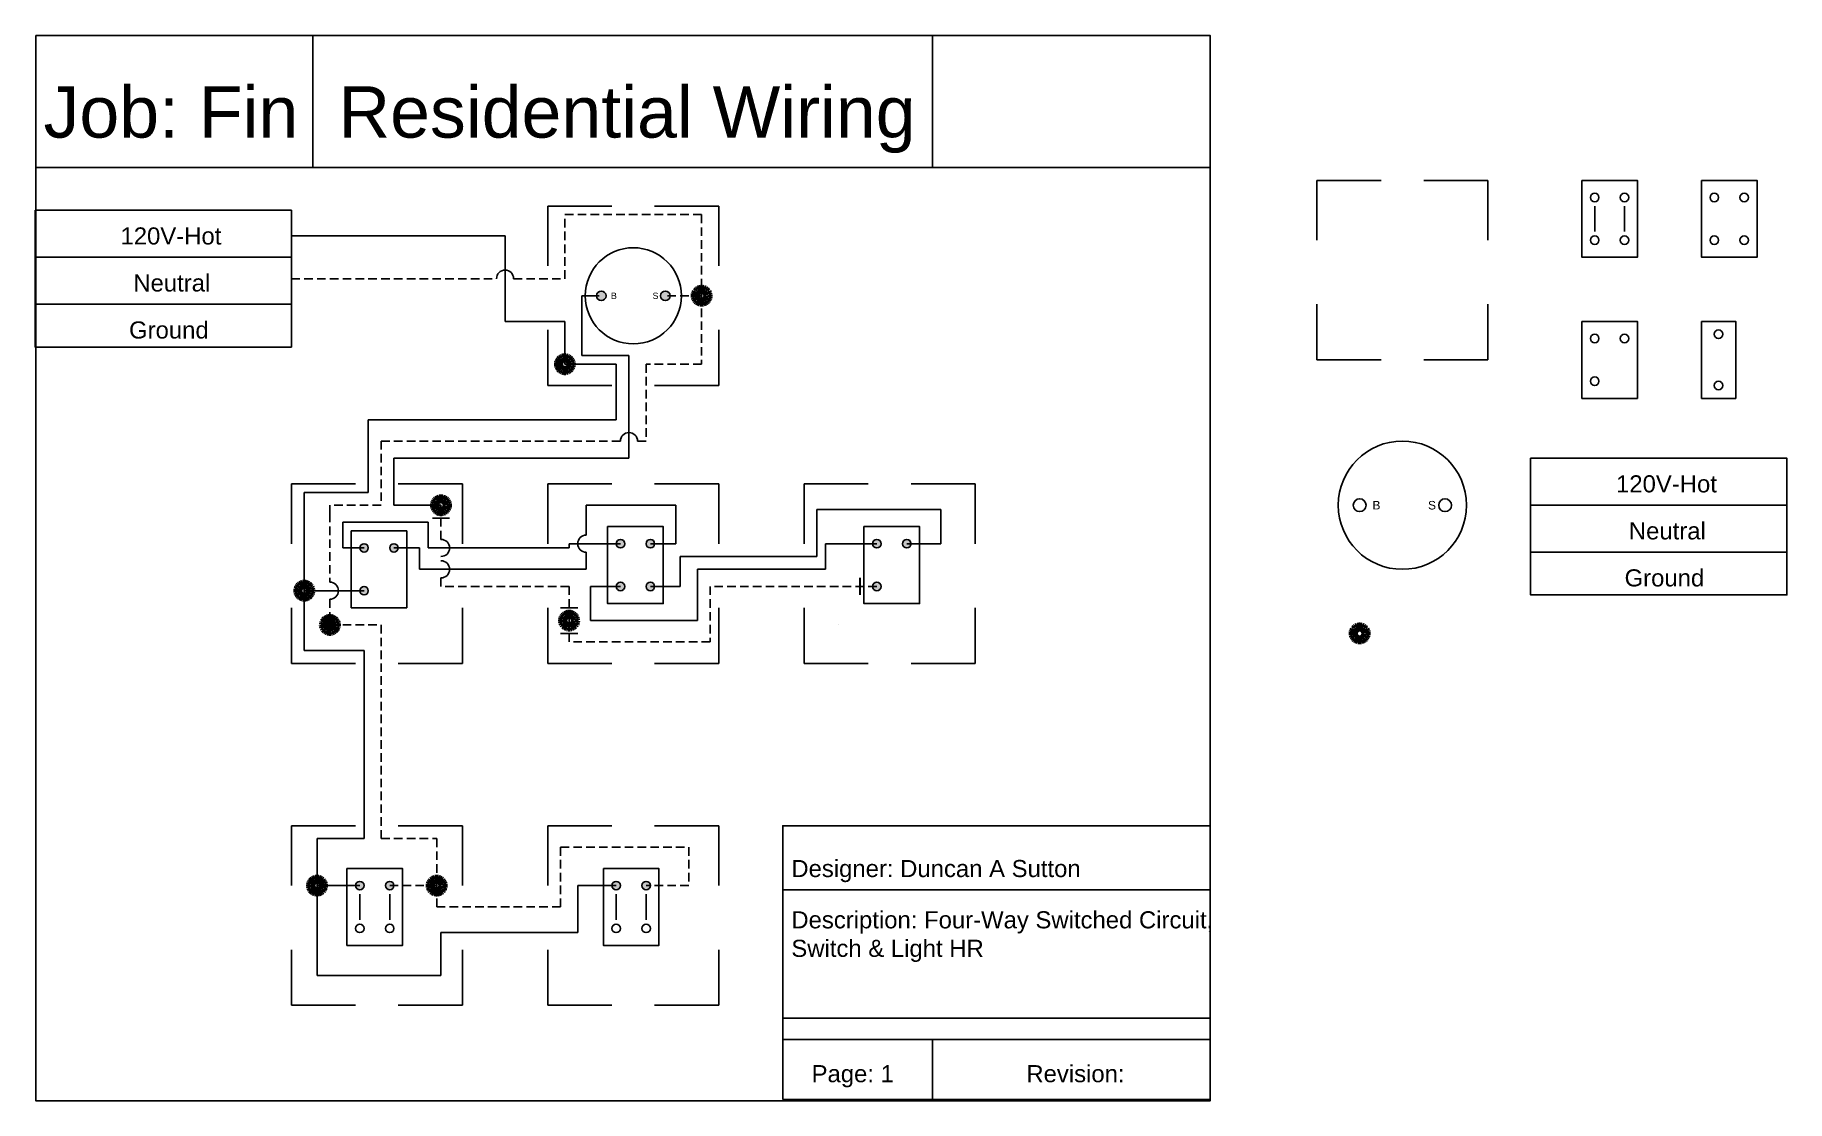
# Model space of a CAD drawing. Header units: inches. Extents: x 12 to 218, y 0 to 125.
import ezdxf

# ---------------------------------------------------------------- set-up
doc = ezdxf.new("R2010")
doc.units = ezdxf.units.IN
doc.header["$MEASUREMENT"] = 0
doc.linetypes.add('ACAD_ISO02W100', pattern=[15, 12, -3])
doc.linetypes.add('DASHEDX2', pattern=[1.5, 1, -0.5])
doc.styles.get("Standard").update_dxf_attribs({"font": 'arial.ttf'})

# ---------------------------------------------------------------- blocks, each defined once
blk = doc.blocks.new('Box')
for p, q in [((0, 0), (0, -7)), ((0, 0), (7.5, 0)), ((20, 0), (12.5, 0)), ((20, 0), (20, -7)), ((0, -21), (0, -14.5)), ((20, -21), (20, -14.5)), ((0, -21), (7.5, -21)), ((20, -21), (12.5, -21))]:
    blk.add_line(p, q)
blk = doc.blocks.new('DUP')
for p, q in [((1.5, -3), (1.5, -6)), ((5, -3), (5, -6)), ((1.5, -6), (1.5, -6))]:
    blk.add_line(p, q)
blk.add_lwpolyline([(0, 0), (6.5, 0), (6.5, -9), (0, -9)], close=True)
for centre in [(1.5, -2), (5, -2), (1.5, -7), (5, -7)]:
    blk.add_circle(centre, 0.5)
blk = doc.blocks.new('Four-Way')
blk.add_lwpolyline([(0, 0), (6.5, 0), (6.5, -9), (0, -9)], close=True)
for centre in [(1.5, -2), (5, -2), (1.5, -7), (5, -7)]:
    blk.add_circle(centre, 0.5)
blk = doc.blocks.new('Three-Way')
blk.add_lwpolyline([(0, 0), (6.5, 0), (6.5, -9), (0, -9)], close=True)
for centre in [(1.5, -2), (5, -2), (1.5, -7)]:
    blk.add_circle(centre, 0.5)
blk = doc.blocks.new('Switch')
blk.add_lwpolyline([(0, 0), (4, 0), (4, -9), (0, -9)], close=True)
for centre in [(2, -1.5), (2, -7.5)]:
    blk.add_circle(centre, 0.5)
blk = doc.blocks.new('Lamp')
for centre, radius in [((9.5, -7.5), 7.5), ((4.5, -7.5), 0.75), ((14.5, -7.5), 0.75)]:
    blk.add_circle(centre, radius)
at = {"char_height": 1, "attachment_point": 1}
for s, insert in [('B', (6, -7)), ('S', (12.5, -7))]:
    blk.add_mtext_dynamic_manual_height_columns(s, width=2, gutter_width=1, heights=[0], dxfattribs=dict(at, insert=insert))
blk = doc.blocks.new('1P-SRV')
for p, q in [((0, -5.5), (30, -5.5)), ((0, -11), (30, -11))]:
    blk.add_line(p, q)
blk.add_lwpolyline([(0, 0), (30, 0), (30, -16), (0, -16)], close=True)
at = {"char_height": 2, "attachment_point": 1}
for s, insert in [('120V-Hot', (10, -2)), ('Neutral', (11.5, -7.5)), ('Ground', (11, -13))]:
    blk.add_mtext_dynamic_manual_height_columns(s, width=30, gutter_width=1, heights=[0], dxfattribs=dict(at, insert=insert))
blk = doc.blocks.new('Nut')
at = {"linetype": 'ACAD_ISO02W100', "lineweight": 211}
blk.add_circle((-6.5, 5), 1, dxfattribs=at)
at = {"lineweight": 106}
blk.add_circle((-6.5, 5), 0.5, dxfattribs=at)

msp = doc.modelspace()

# ---------------------------------------------------------------- hatches: boundary and pattern name
at = {"true_color": 0x000000}
h = msp.add_hatch(color=18, dxfattribs=at)
h.dxf.hatch_style = 1
h.paths.add_polyline_path([(75, 86.5, 1), (74, 86.5, 1)])
h.paths.add_polyline_path([(79.31, 94.5, 1), (78.19, 94.5, 1)])
h.paths.add_polyline_path([(44.5, 60, 1), (43.5, 60, 1)])
h.paths.add_polyline_path([(75.5, 56.5, 1), (74.5, 56.5, 1)])
h.paths.add_polyline_path([(111.5, 60.5, 1), (110.5, 60.5, 1)])
h.paths.add_polyline_path([(60.5, 70, 1), (59.5, 70, 1)])
h.paths.add_polyline_path([(46, 25.5, 1), (45, 25.5, 1)])
h.paths.add_polyline_path([(51, 25.5, 1), (50, 25.5, 1)])
h.paths.add_polyline_path([(81, 25.5, 1), (80, 25.5, 1)])
h = msp.add_hatch(color=256)
h.dxf.hatch_style = 1
h.paths.add_polyline_path([(86.81, 94.5, 1), (85.69, 94.5, 1)])
h.paths.add_polyline_path([(91, 94.5, 1), (90, 94.5, 1)])
h = msp.add_hatch(color=18, dxfattribs=at)
h.dxf.hatch_style = 1
h.paths.add_polyline_path([(51.5, 65, 1), (50.5, 65, 1)])
h.paths.add_polyline_path([(51.5, 60, 1), (50.5, 60, 1)])
h.paths.add_polyline_path([(81.5, 65.5, 1), (80.5, 65.5, 1)])
h.paths.add_polyline_path([(81.5, 60.5, 1), (80.5, 60.5, 1)])
h.paths.add_polyline_path([(111.5, 65.5, 1), (110.5, 65.5, 1)])
h = msp.add_hatch(color=1)
h.dxf.hatch_style = 1
h.paths.add_polyline_path([(55, 65, 1), (54, 65, 1)])
h.paths.add_polyline_path([(85, 65.5, 1), (84, 65.5, 1)])
h.paths.add_polyline_path([(85, 60.5, 1), (84, 60.5, 1)])
h.paths.add_polyline_path([(115, 65.5, 1), (114, 65.5, 1)])
h = msp.add_hatch(color=256)
h.dxf.hatch_style = 1
h.paths.add_polyline_path([(47.5, 56, 1), (46.5, 56, 1)])
h = msp.add_hatch(color=256)
h.dxf.hatch_style = 1
h.paths.add_polyline_path([(54.5, 25.5, 1), (53.5, 25.5, 1)])
h.paths.add_polyline_path([(60, 25.5, 1), (59, 25.5, 1)])
h.paths.add_polyline_path([(84.5, 25.5, 1), (83.5, 25.5, 1)])

# ---------------------------------------------------------------- linework, layer by layer
for p, q in [((45, 125), (45, 109.5)), ((117.5, 125), (117.5, 109.5)), ((12.5, 109.5), (150, 109.5)), ((100, 25), (150, 25)), ((100, 10), (150, 10)), ((100, 7.5), (150, 7.5)), ((117.5, 7.5), (117.5, 0.5))]:
    msp.add_line(p, q)
at = {"linetype": 'DASHEDX2'}
for p, q in [((74.5, 96.5), (74.5, 104)), ((74.5, 104), (90.5, 104)), ((90.5, 104), (90.5, 94.5)), ((42.5, 96.5), (66, 96.5)), ((68.5, 96.5), (74.5, 96.5)), ((90.5, 94.5), (86.5, 94.5)), ((90.5, 94.5), (90.5, 86.5)), ((90.5, 86.5), (84, 86.5)), ((84, 86.5), (84, 77.5)), ((81, 77.5), (53, 77.5)), ((53, 77.5), (53, 70)), ((84, 77.5), (83, 77.5)), ((53, 70), (47, 70)), ((47, 70), (47, 69)), ((60, 70), (60, 66)), ((47, 69), (47, 61)), ((60, 61.5), (60, 60.5)), ((75, 60.5), (60, 60.5)), ((75, 56.5), (75, 60.5)), ((111, 60.5), (91.5, 60.5)), ((91.5, 60.5), (91.5, 54)), ((47, 59), (47, 56)), ((47, 56), (53, 56)), ((53, 56), (53, 31)), ((75, 54), (75, 56.5)), ((91.5, 54), (75, 54)), ((53, 31), (59.5, 31)), ((59.5, 31), (59.5, 25.5)), ((74, 23), (74, 30)), ((74, 30), (89, 30)), ((89, 30), (89, 25.5)), ((59.5, 25.5), (54, 25.5)), ((59.5, 25.5), (59.5, 23)), ((89, 25.5), (84, 25.5)), ((59.5, 23), (74, 23))]:
    msp.add_line(p, q, dxfattribs=at)
at = {"color": 18, "true_color": 0x000000}
for p, q in [((42.5, 101.5), (67.5, 101.5)), ((67.5, 101.5), (67.5, 91.5)), ((67.5, 91.5), (74.5, 91.5)), ((74.5, 91.5), (74.5, 86.5)), ((74.5, 86.5), (80.5, 86.5)), ((80.5, 86.5), (80.5, 80)), ((80.5, 80), (51.5, 80)), ((51.5, 80), (51.5, 71.5)), ((51.5, 71.5), (44, 71.5)), ((44, 71.5), (44, 60)), ((48.5, 65), (48.5, 68)), ((48.5, 68), (58.5, 68)), ((58.5, 68), (58.5, 65)), ((59, 68.5), (60.5, 68.5)), ((60.5, 68.5), (61, 68.5)), ((51, 65), (48.5, 65)), ((58.5, 65), (75, 65)), ((75, 65), (75, 65.5)), ((75, 65.5), (81, 65.5)), ((105, 62.5), (105, 65.5)), ((105, 65.5), (111, 65.5)), ((90, 56.5), (90, 62.5)), ((90, 62.5), (105, 62.5)), ((44, 60), (51, 60)), ((44, 60), (44, 53)), ((81, 60.5), (77.5, 60.5)), ((77.5, 60.5), (77.5, 56.5)), ((74, 58), (76, 58)), ((77.5, 56.5), (90, 56.5)), ((106.5, 56), (106.5, 56)), ((74, 55), (76, 55)), ((44, 53), (51, 53)), ((51, 53), (51, 31)), ((51, 31), (45.5, 31)), ((45.5, 31), (45.5, 25.5)), ((45.5, 25.5), (50.5, 25.5)), ((45.5, 25.5), (45.5, 15)), ((76, 20), (76, 25.5)), ((76, 25.5), (80.5, 25.5)), ((60, 15), (60, 20)), ((60, 20), (76, 20)), ((45.5, 15), (60, 15))]:
    msp.add_line(p, q, dxfattribs=at)
at = {"color": 1}
for p, q in [((76.5, 87.5), (76.5, 94.5)), ((76.5, 94.5), (78.5, 94.5)), ((82, 87.5), (76.5, 87.5)), ((82, 75.5), (82, 87.5)), ((54.5, 70), (54.5, 75.5)), ((54.5, 75.5), (82, 75.5)), ((60, 70), (54.5, 70)), ((77, 66.5), (77, 70)), ((77, 70), (87.5, 70)), ((87.5, 70), (87.5, 65.5)), ((104, 64), (104, 69.5)), ((104, 69.5), (118.5, 69.5)), ((118.5, 69.5), (118.5, 65.5)), ((54.5, 65), (57.5, 65)), ((57.5, 65), (57.5, 62.5)), ((77, 62.5), (77, 64.5)), ((87.5, 65.5), (84.5, 65.5)), ((88, 60.5), (88, 64)), ((88, 64), (104, 64)), ((118.5, 65.5), (114.5, 65.5)), ((57.5, 62.5), (77, 62.5)), ((84.5, 60.5), (88, 60.5))]:
    msp.add_line(p, q, dxfattribs=at)
at = {"color": 18, "lineweight": 30, "true_color": 0x000000}
msp.add_line((109, 61.5), (109, 59.5), dxfattribs=at)
for points in [[(12.6, 124.96), (150, 124.96), (150, 0.31), (12.6, 0.31)], [(100, 0.5), (150, 0.5), (150, 32.5), (100, 32.5)]]:
    msp.add_lwpolyline(points, close=True)
for centre, start, end in [((67.5, 96.5), 0, 180), ((82, 77.5), 0, 180), ((60, 65), 270, 90), ((60, 62.5), 270, 90), ((47, 60), 270, 90)]:
    msp.add_arc(centre, 1, start, end)
at = {"color": 1}
msp.add_arc((77, 65.5), 1, 90, 270, dxfattribs=at)

# ---------------------------------------------------------------- block references
for name, p in [('Box', (162.5, 108)), ('DUP', (193.5, 108)), ('Four-Way', (207.5, 108)), ('Box', (72.5, 105)), ('1P-SRV', (12.5, 104.5)), ('Nut', (97, 89.5)), ('Three-Way', (193.5, 91.5)), ('Switch', (207.5, 91.5)), ('Nut', (81, 81.5)), ('Lamp', (163, 77.5)), ('1P-SRV', (187.5, 75.5)), ('Box', (42.5, 72.5)), ('Box', (72.5, 72.5)), ('Box', (102.5, 72.5)), ('Nut', (66.5, 65)), ('Three-Way', (49.5, 67)), ('Four-Way', (79.5, 67.5)), ('Three-Way', (109.5, 67.5)), ('Nut', (50.5, 55)), ('Nut', (81.5, 51.5)), ('Nut', (53.5, 51)), ('Nut', (174, 50)), ('Box', (42.5, 32.5)), ('Box', (72.5, 32.5)), ('DUP', (49, 27.5)), ('DUP', (79, 27.5)), ('Nut', (52, 20.5)), ('Nut', (66, 20.5))]:
    msp.add_blockref(name, p)
at = {"xscale": 0.75, "yscale": 0.75, "zscale": 0.75}
msp.add_blockref('Lamp', (75.38, 100.12), dxfattribs=at)

# ---------------------------------------------------------------- texts
at = {"attachment_point": 1}
for s, width, insert, char_height in [('Job: Fin', 30, (13.5, 119), 6), ('Residential Wiring', 77.9684, (48, 119), 6), ('Designer: Duncan A Sutton', 50, (101, 28.5), 2), ('Description: Four-Way Switched Circuit, Switch & Light HR', 50, (101, 22.5), 2), ('\\pxqr;Page: 1', 17.5, (95.5, 4.5), 2), ('Revision:', 32.5, (128.5, 4.5), 2)]:
    msp.add_mtext_dynamic_manual_height_columns(s, width=width, gutter_width=1, heights=[0], dxfattribs=dict(at, insert=insert, char_height=char_height))

doc.saveas('drawing.dxf')
